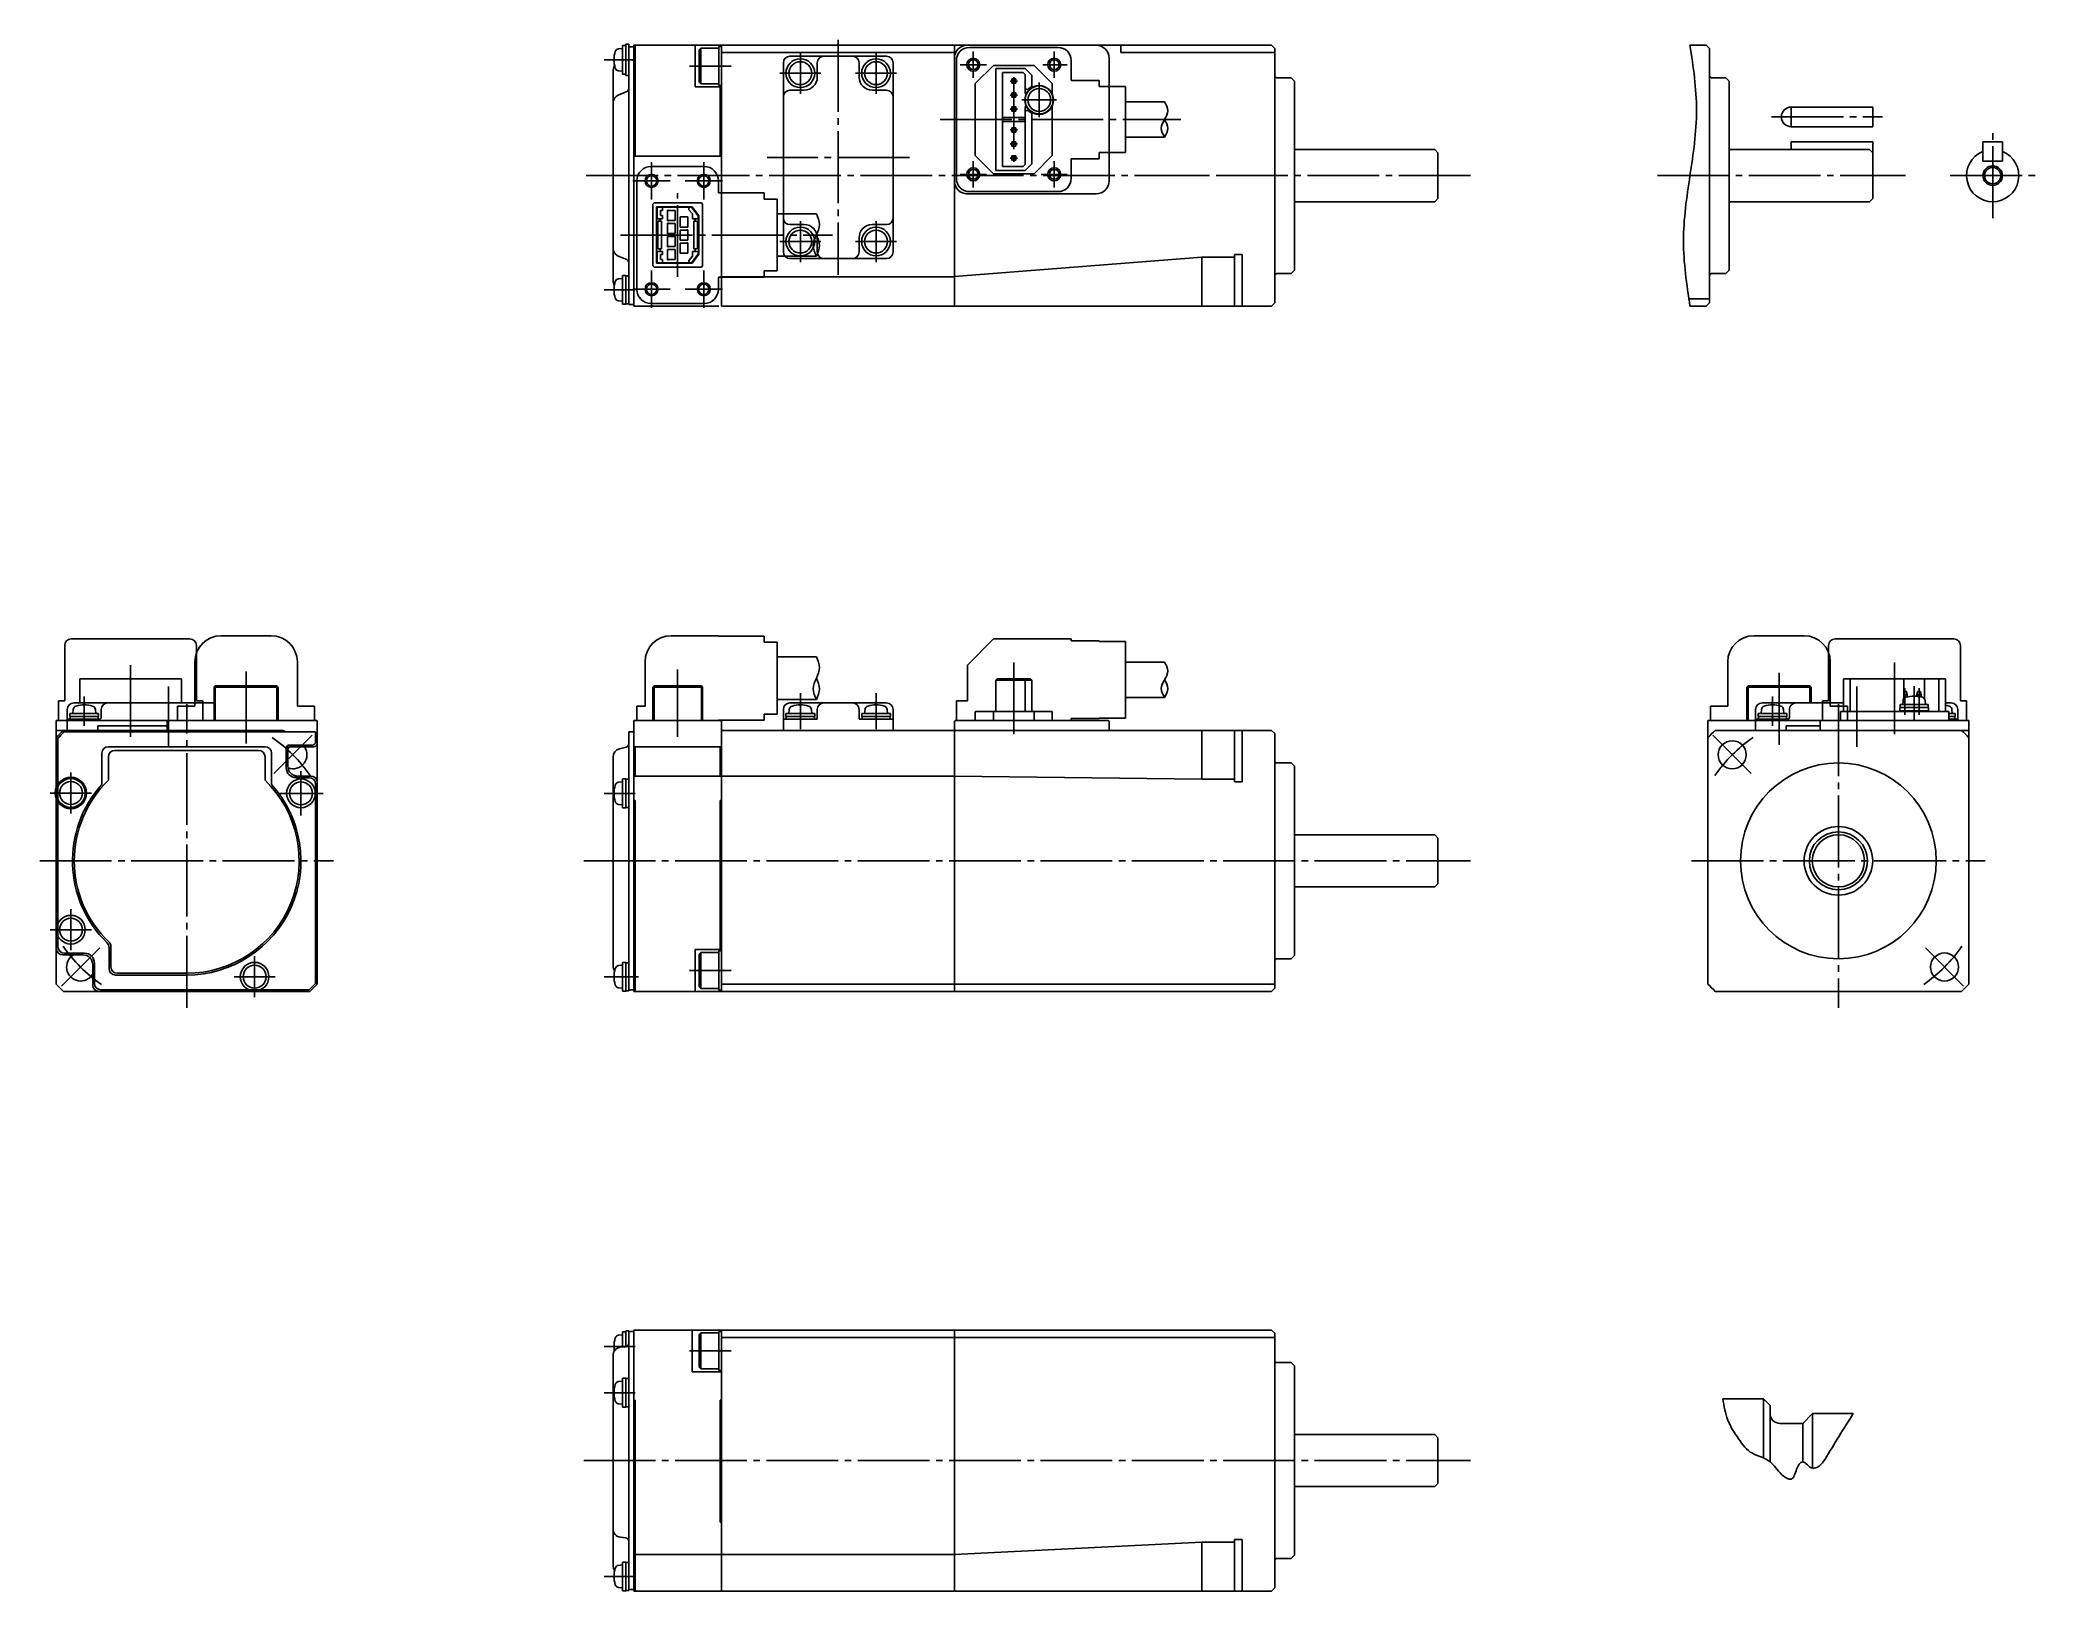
# Model space of a CAD drawing. Header units: millimetres. Extents: x -167 to 139, y -110 to 128.
import ezdxf

# ---------------------------------------------------------------- set-up
doc = ezdxf.new("R2010")
doc.units = ezdxf.units.MM
doc.linetypes.add('DASH_CENTER', pattern=[14, 11, -1, 1, -1])

msp = doc.modelspace()

# ---------------------------------------------------------------- linework, layer by layer
at = {"color": 7, "linetype": 'Continuous'}
for p, q in [((-77.85, 126.43), (-78.44, 126.38)), ((-77.35, 126.88), (-77.85, 126.88)), ((-77.85, 122.48), (-77.85, 126.88)), ((-76.9, 127.08), (-77.35, 127.08)), ((-77.35, 122.28), (-77.35, 127.08)), ((-76.9, 124.88), (-76.9, 127.08)), ((-76.9, 126.68), (-76.1, 126.68)), ((-76.1, 126.93), (-62.7, 126.93)), ((-76.1, 86.93), (-76.1, 126.93)), ((-75.9, 126.93), (-75.9, 109.93)), ((-66.7, 120.53), (-66.7, 126.93)), ((-65.83, 126.48), (-66.08, 126.23)), ((-66.08, 121.23), (-66.08, 126.23)), ((-65.83, 126.48), (-63.08, 126.48)), ((-65.83, 126.48), (-65.83, 120.98)), ((-62.7, 126.73), (-63.08, 126.73)), ((-63.08, 120.73), (-63.08, 126.73)), ((-62.7, 126.93), (-62.7, 86.93)), ((-27, 126.93), (-62.7, 126.93)), ((-27, 125.81), (-62.7, 125.81)), ((-26.9, 126.93), (-27, 126.83)), ((-27, 126.93), (-27, 124.93)), ((21.6, 126.93), (-26.9, 126.93)), ((-1.5, 125.81), (-1.5, 126.93)), ((22.1, 125.81), (-1.5, 125.81)), ((21.6, 126.93), (22.1, 126.43)), ((22.1, 87.43), (22.1, 126.43)), ((88.21, 126.93), (85.71, 126.93)), ((88.71, 126.43), (88.21, 126.93)), ((88.71, 87.43), (88.71, 126.43)), ((-79.3, 118.06), (-79.3, 123)), ((-78.44, 122.98), (-77.85, 122.93)), ((-77.35, 122.48), (-77.85, 122.48)), ((-76.9, 120.26), (-76.9, 124.88)), ((-53.2, 124.23), (-53.2, 95.23)), ((-37.4, 125.23), (-52.2, 125.23)), ((-49.6, 122.63), (-51.6, 122.63)), ((-50.6, 121.63), (-50.6, 123.63)), ((-48, 122.03), (-48, 124.23)), ((-41.6, 124.23), (-41.6, 122.03)), ((-36.4, 95.23), (-36.4, 124.23)), ((-27, 124.93), (-27, 106.13)), ((-23.8, 121.03), (-21, 123.83)), ((-21, 123.83), (-14.8, 123.83)), ((-20.65, 107.73), (-20.65, 123.33)), ((-20.65, 123.33), (-16.15, 123.33)), ((-19.65, 122.73), (-16.45, 122.73)), ((-19.65, 108.33), (-19.65, 122.73)), ((-16.45, 122.73), (-16.15, 122.43)), ((-16.15, 123.33), (-15.15, 122.33)), ((-16.15, 120.43), (-16.15, 122.43)), ((-15.15, 122.33), (-15.15, 120.58)), ((-14.8, 123.83), (-12, 121.03)), ((-3.3, 124.93), (-3.3, 106.13)), ((-77.2, 119.8), (-78.5, 119.26)), ((-76.9, 122.28), (-77.35, 122.28)), ((-76.9, 93.6), (-76.9, 120.26)), ((-62.9, 120.53), (-66.7, 120.53)), ((-66.08, 121.23), (-65.83, 120.98)), ((-63.08, 120.98), (-65.83, 120.98)), ((-62.7, 120.73), (-63.08, 120.73)), ((-62.9, 109.93), (-62.9, 120.73)), ((-50, 120.03), (-52.2, 120.03)), ((-37.4, 120.03), (-39.6, 120.03)), ((-23.8, 110.03), (-23.8, 121.03)), ((-18.22, 121.75), (-18.12, 121.65)), ((-17.58, 121.75), (-18.22, 121.75)), ((-18.22, 121.75), (-18.22, 121.11)), ((-18.22, 121.11), (-18.12, 121.21)), ((-18.22, 121.11), (-17.58, 121.11)), ((-18.22, 119.6), (-18.22, 118.96)), ((-17.58, 119.6), (-18.22, 119.6)), ((-18.22, 119.6), (-18.12, 119.5)), ((-17.68, 121.65), (-18.12, 121.65)), ((-18.12, 121.65), (-18.12, 121.21)), ((-18.12, 121.21), (-17.68, 121.21)), ((-18.12, 119.5), (-18.12, 119.06)), ((-17.68, 119.5), (-18.12, 119.5)), ((-17.68, 121.65), (-17.58, 121.75)), ((-17.68, 121.21), (-17.68, 121.65)), ((-17.68, 121.21), (-17.58, 121.11)), ((-17.68, 119.5), (-17.58, 119.6)), ((-17.68, 119.06), (-17.68, 119.5)), ((-17.58, 121.11), (-17.58, 121.75)), ((-17.58, 118.96), (-17.58, 119.6)), ((-16.15, 120.43), (-16.15, 119.53)), ((-16.15, 119.53), (-15.96, 119.53)), ((-12, 121.03), (-12, 119.45)), ((24.6, 121.93), (22.4, 121.93)), ((24.6, 121.93), (25.1, 121.43)), ((25.1, 121.43), (25.1, 92.43)), ((91.21, 121.93), (89.01, 121.93)), ((91.21, 121.93), (91.71, 121.43)), ((91.71, 121.43), (91.71, 92.43)), ((-79.3, 106.93), (-79.3, 118.06)), ((-18.22, 118.96), (-18.12, 119.06)), ((-18.22, 118.96), (-17.58, 118.96)), ((-18.22, 117.45), (-18.12, 117.35)), ((-17.58, 117.45), (-18.22, 117.45)), ((-18.22, 117.45), (-18.22, 116.81)), ((-18.22, 116.81), (-18.12, 116.91)), ((-18.22, 116.81), (-17.58, 116.81)), ((-18.12, 119.06), (-17.68, 119.06)), ((-17.68, 117.35), (-18.12, 117.35)), ((-18.12, 117.35), (-18.12, 116.91)), ((-18.12, 116.91), (-17.68, 116.91)), ((-17.68, 119.06), (-17.58, 118.96)), ((-17.68, 117.35), (-17.58, 117.45)), ((-17.68, 116.91), (-17.68, 117.35)), ((-17.68, 116.91), (-17.58, 116.81)), ((-17.58, 116.81), (-17.58, 117.45)), ((-16.15, 117.53), (-15.96, 117.53)), ((-16.15, 116.63), (-16.15, 117.53)), ((-16.15, 116.63), (-16.15, 108.63)), ((-15.15, 116.48), (-15.15, 108.73)), ((-12, 117.61), (-12, 110.03)), ((101.21, 117.43), (101.21, 114.43)), ((113.71, 117.43), (101.21, 117.43)), ((113.71, 114.43), (113.71, 117.43)), ((-19.65, 115.83), (-16.15, 115.83)), ((-16.15, 115.23), (-19.65, 115.23)), ((-18.22, 114.25), (-18.22, 113.61)), ((-17.58, 114.25), (-18.22, 114.25)), ((-18.12, 114.15), (-18.22, 114.25)), ((-18.12, 113.71), (-18.22, 113.61)), ((-18.22, 113.61), (-17.58, 113.61)), ((-18.12, 114.15), (-18.12, 113.71)), ((-17.68, 114.15), (-18.12, 114.15)), ((-18.12, 113.71), (-17.68, 113.71)), ((-17.58, 114.25), (-17.68, 114.15)), ((-17.68, 113.71), (-17.68, 114.15)), ((-17.58, 113.61), (-17.68, 113.71)), ((-17.58, 113.61), (-17.58, 114.25)), ((101.21, 114.43), (113.71, 114.43)), ((-18.12, 112), (-18.22, 112.1)), ((-17.58, 112.1), (-18.22, 112.1)), ((-18.22, 112.1), (-18.22, 111.46)), ((-18.12, 111.56), (-18.22, 111.46)), ((-18.22, 111.46), (-17.58, 111.46)), ((-17.68, 112), (-18.12, 112)), ((-18.12, 112), (-18.12, 111.56)), ((-18.12, 111.56), (-17.68, 111.56)), ((-17.58, 112.1), (-17.68, 112)), ((-17.68, 111.56), (-17.68, 112)), ((-17.58, 111.46), (-17.68, 111.56)), ((-17.58, 111.46), (-17.58, 112.1)), ((46.6, 110.93), (25.1, 110.93)), ((46.6, 110.93), (47.1, 110.43)), ((47.1, 103.43), (47.1, 110.43)), ((113.21, 110.93), (91.71, 110.93)), ((101.21, 110.93), (101.21, 112.13)), ((101.21, 112.13), (113.71, 112.13)), ((113.21, 110.93), (113.71, 110.43)), ((113.71, 112.13), (113.71, 110.43)), ((113.71, 103.43), (113.71, 110.43)), ((130.59, 112.13), (133.59, 112.13)), ((130.59, 112.13), (130.59, 109.13)), ((133.59, 109.13), (133.59, 112.13)), ((-76.1, 109.93), (-62.7, 109.93)), ((-21, 107.23), (-23.8, 110.03)), ((-14.8, 107.23), (-21, 107.23)), ((-16.15, 107.73), (-20.65, 107.73)), ((-16.45, 108.33), (-19.65, 108.33)), ((-18.22, 109.95), (-18.22, 109.31)), ((-17.58, 109.95), (-18.22, 109.95)), ((-18.12, 109.85), (-18.22, 109.95)), ((-18.12, 109.41), (-18.22, 109.31)), ((-18.22, 109.31), (-17.58, 109.31)), ((-18.12, 109.85), (-18.12, 109.41)), ((-17.68, 109.85), (-18.12, 109.85)), ((-18.12, 109.41), (-17.68, 109.41)), ((-17.58, 109.95), (-17.68, 109.85)), ((-17.68, 109.41), (-17.68, 109.85)), ((-17.58, 109.31), (-17.68, 109.41)), ((-17.58, 109.31), (-17.58, 109.95)), ((-16.15, 108.63), (-16.45, 108.33)), ((-15.15, 108.73), (-16.15, 107.73)), ((-12, 110.03), (-14.8, 107.23)), ((130.59, 109.13), (133.59, 109.13)), ((-79.3, 95.8), (-79.3, 106.93)), ((-27, 106.13), (-27, 86.93)), ((-5.3, 104.13), (-25.2, 104.13)), ((-73.22, 102.56), (-73.02, 102.76)), ((-73.22, 102.56), (-73.22, 93.11)), ((-65.77, 102.76), (-73.02, 102.76)), ((-72.65, 93.51), (-72.65, 102.16)), ((-72.65, 102.16), (-67.2, 102.16)), ((-72.55, 100.33), (-72.55, 102.08)), ((-72.55, 102.08), (-71.7, 102.08)), ((-71.7, 101.58), (-72.05, 101.58)), ((-72.05, 101.58), (-72.05, 100.83)), ((-71.7, 102.08), (-71.7, 101.58)), ((-71.7, 102.08), (-67.7, 102.08)), ((-70.98, 101.63), (-70.98, 100.03)), ((-70.8, 101.63), (-70.98, 101.63)), ((-70.8, 101.6), (-70.8, 101.63)), ((-69.8, 101.6), (-70.8, 101.6)), ((-69.8, 100.06), (-69.8, 101.6)), ((-67.7, 101.71), (-67.7, 102.08)), ((-67.27, 102.08), (-67.7, 102.08)), ((-67.1, 101.08), (-67.7, 101.71)), ((-66.25, 100.75), (-67.27, 102.08)), ((-66.15, 100.78), (-67.2, 102.16)), ((-67.1, 100.33), (-67.1, 101.08)), ((-65.77, 102.76), (-65.57, 102.56)), ((-65.57, 93.11), (-65.57, 102.56)), ((25.1, 102.93), (46.6, 102.93)), ((47.1, 103.43), (46.6, 102.93)), ((91.71, 102.93), (113.21, 102.93)), ((113.71, 103.43), (113.21, 102.93)), ((-72.45, 98.68), (-72.65, 98.68)), ((-71.7, 100.33), (-72.55, 100.33)), ((-72.45, 99.93), (-72.45, 95.73)), ((-72.45, 99.93), (-71.87, 99.93)), ((-72.1, 100.33), (-72.1, 99.93)), ((-72.05, 100.83), (-71.7, 100.83)), ((-71.87, 99.93), (-71.87, 95.73)), ((-71.7, 100.83), (-71.7, 100.33)), ((-70.98, 100.03), (-70.8, 100.03)), ((-70.8, 99.63), (-70.98, 99.63)), ((-70.98, 99.63), (-70.98, 98.03)), ((-70.98, 98.03), (-70.8, 98.03)), ((-70.8, 100.06), (-69.8, 100.06)), ((-70.8, 100.03), (-70.8, 100.06)), ((-70.8, 99.6), (-70.8, 99.63)), ((-69.8, 99.6), (-70.8, 99.6)), ((-70.8, 98.03), (-70.8, 98.06)), ((-70.8, 98.06), (-69.8, 98.06)), ((-69.8, 98.06), (-69.8, 99.6)), ((-68, 100.6), (-69, 100.6)), ((-69, 100.6), (-69, 99.06)), ((-69, 99.06), (-68, 99.06)), ((-69, 98.6), (-69, 97.06)), ((-68, 98.6), (-69, 98.6)), ((-68, 100.63), (-68, 100.6)), ((-67.82, 100.63), (-68, 100.63)), ((-68, 99.06), (-68, 99.03)), ((-68, 99.03), (-67.82, 99.03)), ((-67.82, 98.63), (-68, 98.63)), ((-68, 98.63), (-68, 98.6)), ((-67.82, 99.03), (-67.82, 100.63)), ((-67.82, 97.03), (-67.82, 98.63)), ((-66.25, 100.33), (-67.1, 100.33)), ((-66.92, 95.73), (-66.92, 99.93)), ((-66.92, 99.93), (-66.35, 99.93)), ((-66.7, 99.93), (-66.7, 100.33)), ((-66.35, 95.73), (-66.35, 99.93)), ((-66.35, 98.68), (-66.15, 98.68)), ((-66.25, 100.33), (-66.25, 100.75)), ((-66.15, 94.88), (-66.15, 100.78)), ((-52.2, 99.43), (-50, 99.43)), ((-39.6, 99.43), (-37.4, 99.43)), ((-79.3, 90.86), (-79.3, 95.8)), ((-72.65, 96.98), (-72.45, 96.98)), ((-72.55, 93.58), (-72.55, 95.33)), ((-72.55, 95.33), (-71.7, 95.33)), ((-71.87, 95.73), (-72.45, 95.73)), ((-72.1, 95.73), (-72.1, 95.33)), ((-71.7, 94.83), (-72.05, 94.83)), ((-72.05, 94.83), (-72.05, 94.08)), ((-71.7, 95.33), (-71.7, 94.83)), ((-70.8, 97.63), (-70.98, 97.63)), ((-70.98, 97.63), (-70.98, 96.03)), ((-70.98, 96.03), (-70.8, 96.03)), ((-70.98, 95.63), (-70.98, 94.03)), ((-70.8, 95.63), (-70.98, 95.63)), ((-70.8, 97.6), (-70.8, 97.63)), ((-69.8, 97.6), (-70.8, 97.6)), ((-70.8, 96.03), (-70.8, 96.06)), ((-70.8, 96.06), (-69.8, 96.06)), ((-70.8, 95.6), (-70.8, 95.63)), ((-69.8, 95.6), (-70.8, 95.6)), ((-69.8, 96.06), (-69.8, 97.6)), ((-69.8, 94.06), (-69.8, 95.6)), ((-69, 97.06), (-68, 97.06)), ((-69, 96.6), (-69, 95.06)), ((-68, 96.6), (-69, 96.6)), ((-69, 95.06), (-68, 95.06)), ((-68, 97.06), (-68, 97.03)), ((-68, 97.03), (-67.82, 97.03)), ((-67.82, 96.63), (-68, 96.63)), ((-68, 96.63), (-68, 96.6)), ((-68, 95.06), (-68, 95.03)), ((-68, 95.03), (-67.82, 95.03)), ((-67.82, 95.03), (-67.82, 96.63)), ((-67.27, 93.58), (-66.25, 94.91)), ((-67.2, 93.51), (-66.15, 94.88)), ((-67.1, 94.58), (-67.1, 95.33)), ((-67.1, 95.33), (-66.25, 95.33)), ((-66.35, 95.73), (-66.92, 95.73)), ((-66.7, 95.33), (-66.7, 95.73)), ((-66.15, 96.98), (-66.35, 96.98)), ((-66.25, 94.91), (-66.25, 95.33)), ((-48, 95.23), (-48, 97.43)), ((-41.6, 97.43), (-41.6, 95.23)), ((17.1, 94.83), (15.9, 94.83)), ((15.9, 94.83), (15.9, 86.93)), ((17.1, 86.93), (17.1, 94.83)), ((-78.5, 94.6), (-77.2, 94.06)), ((-76.9, 88.98), (-76.9, 93.6)), ((-73.22, 93.11), (-73.02, 92.91)), ((-73.02, 92.91), (-65.77, 92.91)), ((-67.2, 93.51), (-72.65, 93.51)), ((-71.7, 93.58), (-72.55, 93.58)), ((-72.05, 94.08), (-71.7, 94.08)), ((-71.7, 94.08), (-71.7, 93.58)), ((-71.7, 93.58), (-67.7, 93.58)), ((-70.98, 94.03), (-70.8, 94.03)), ((-70.8, 94.06), (-69.8, 94.06)), ((-70.8, 94.03), (-70.8, 94.06)), ((-67.7, 93.95), (-67.1, 94.58)), ((-67.7, 93.58), (-67.7, 93.95)), ((-67.7, 93.58), (-67.27, 93.58)), ((-65.57, 93.11), (-65.77, 92.91)), ((-52.2, 94.23), (-37.4, 94.23)), ((-27, 91.47), (10.9, 94.43)), ((15.9, 94.43), (10.9, 94.43)), ((10.9, 94.43), (10.9, 86.93)), ((22.4, 91.93), (24.6, 91.93)), ((25.1, 92.43), (24.6, 91.93)), ((89.01, 91.93), (91.21, 91.93)), ((91.71, 92.43), (91.21, 91.93)), ((-77.85, 91.18), (-78.44, 91.13)), ((-77.35, 91.63), (-77.85, 91.63)), ((-77.85, 87.23), (-77.85, 91.63)), ((-77.35, 87.23), (-77.35, 91.63)), ((-76.9, 91.58), (-77.35, 91.58)), ((-76.9, 87.18), (-76.9, 88.98)), ((-27, 91.43), (-62.7, 91.43)), ((-78.44, 87.73), (-77.85, 87.68)), ((-77.35, 87.23), (-77.85, 87.23)), ((-76.9, 87.28), (-77.35, 87.28)), ((-76.1, 87.18), (-76.9, 87.18)), ((-63.1, 86.93), (-76.1, 86.93)), ((-27, 86.93), (-62.7, 86.93)), ((-27, 86.93), (21.6, 86.93)), ((21.6, 86.93), (22.1, 87.43)), ((85.44, 88.06), (88.71, 88.06)), ((85.71, 86.93), (88.21, 86.93)), ((88.71, 87.43), (88.21, 86.93)), ((-161.02, 29.83), (-161.02, 26.13)), ((-145.42, 29.83), (-161.02, 29.83)), ((-145.42, 26.13), (-145.42, 29.83)), ((-140.44, 28.53), (-140.24, 28.73)), ((-140.44, 23.43), (-140.44, 28.53)), ((-130.59, 28.53), (-140.44, 28.53)), ((-140.24, 28.73), (-130.79, 28.73)), ((-140.24, 28.73), (-140.24, 23.43)), ((-130.79, 28.73), (-130.59, 28.53)), ((-130.79, 28.73), (-130.79, 23.43)), ((-130.59, 28.53), (-130.59, 23.43)), ((-73.22, 28.53), (-73.02, 28.73)), ((-73.22, 28.53), (-65.57, 28.53)), ((-73.22, 23.43), (-73.22, 28.53)), ((-73.02, 28.73), (-65.77, 28.73)), ((-73.02, 28.73), (-73.02, 23.43)), ((-65.77, 28.73), (-65.57, 28.53)), ((-65.77, 28.73), (-65.77, 23.43)), ((-65.57, 28.53), (-65.57, 23.43)), ((-20.65, 29.63), (-20.45, 29.83)), ((-20.65, 29.63), (-15.15, 29.63)), ((-20.65, 25.03), (-20.65, 29.63)), ((-20.45, 29.83), (-15.35, 29.83)), ((-16.15, 29.63), (-16.35, 29.83)), ((-16.15, 29.63), (-16.15, 24.83)), ((-15.35, 29.83), (-15.15, 29.63)), ((-15.15, 29.63), (-15.15, 25.03)), ((94.62, 28.73), (94.42, 28.53)), ((94.42, 23.43), (94.42, 28.53)), ((94.42, 28.53), (104.27, 28.53)), ((94.62, 28.73), (104.07, 28.73)), ((94.62, 28.73), (94.62, 23.43)), ((104.27, 28.53), (104.07, 28.73)), ((104.07, 28.73), (104.07, 26.13)), ((104.27, 28.53), (104.27, 26.13)), ((109.25, 29.83), (109.25, 24.83)), ((124.85, 29.83), (109.25, 29.83)), ((110.25, 29.83), (110.25, 24.83)), ((118.45, 29.83), (118.45, 26.76)), ((118.45, 27.88), (118.87, 27.88)), ((118.87, 27.88), (118.97, 27.38)), ((120.48, 27.38), (120.58, 27.88)), ((120.58, 27.88), (121.02, 27.88)), ((121.02, 27.88), (121.12, 27.38)), ((121.65, 29.83), (121.65, 26.76)), ((123.85, 29.83), (123.85, 24.83)), ((124.85, 24.83), (124.85, 29.83)), ((-162.92, 21.93), (-162.92, 25.13)), ((-162.52, 24.53), (-162.07, 24.53)), ((-162.52, 24.03), (-162.52, 24.53)), ((-162.01, 25.12), (-162.07, 24.53)), ((-158.57, 24.53), (-162.07, 24.53)), ((-161.92, 26.13), (-140.44, 26.13)), ((-158.57, 24.53), (-158.62, 25.12)), ((-158.57, 24.53), (-158.12, 24.53)), ((-158.12, 24.53), (-158.12, 24.03)), ((-157.72, 23.93), (-157.72, 25.13)), ((-53.2, 25.13), (-53.2, 23.53)), ((-52.8, 24.03), (-52.8, 24.53)), ((-52.8, 24.53), (-48.4, 24.53)), ((-52.29, 25.12), (-52.35, 24.53)), ((-47, 26.13), (-52.2, 26.13)), ((-48.85, 24.53), (-48.9, 25.12)), ((-48.4, 24.53), (-48.4, 24.03)), ((-48, 23.73), (-48, 25.13)), ((-47, 26.13), (-42.6, 26.13)), ((-42.6, 26.13), (-37.4, 26.13)), ((-41.6, 25.13), (-41.6, 23.73)), ((-41.2, 24.53), (-36.8, 24.53)), ((-41.2, 24.03), (-41.2, 24.53)), ((-40.69, 25.12), (-40.75, 24.53)), ((-37.25, 24.53), (-37.3, 25.12)), ((-36.8, 24.53), (-36.8, 24.03)), ((-36.4, 25.13), (-36.4, 23.53)), ((-23.8, 24.83), (-12, 24.83)), ((-23.8, 23.43), (-23.8, 24.83)), ((-21, 24.83), (-21, 23.43)), ((-20.85, 24.83), (-20.65, 25.03)), ((-15.15, 25.03), (-14.95, 24.83)), ((-14.8, 24.83), (-14.8, 23.43)), ((-12, 24.83), (-12, 23.43)), ((95.75, 21.93), (95.75, 25.13)), ((96.15, 24.03), (96.15, 24.53)), ((96.15, 24.53), (96.6, 24.53)), ((96.65, 25.12), (96.6, 24.53)), ((100.1, 24.53), (96.6, 24.53)), ((96.75, 26.13), (109.25, 26.13)), ((100.1, 24.53), (100.05, 25.12)), ((100.1, 24.53), (100.55, 24.53)), ((100.55, 24.53), (100.55, 24.03)), ((100.95, 23.93), (100.95, 25.13)), ((108.75, 24.83), (108.75, 23.43)), ((125.35, 24.83), (108.75, 24.83)), ((117.85, 24.93), (117.85, 25.43)), ((117.85, 25.43), (120.05, 25.43)), ((117.85, 24.93), (120.05, 24.93)), ((117.9, 25.88), (117.9, 25.43)), ((117.9, 25.88), (120.05, 25.88)), ((118.35, 26.47), (118.3, 25.88)), ((118.97, 27.38), (118.45, 27.38)), ((118.5, 24.83), (118.5, 24.93)), ((118.97, 27.38), (118.97, 27.05)), ((120.05, 25.88), (122.2, 25.88)), ((120.05, 25.43), (122.25, 25.43)), ((120.05, 24.93), (122.25, 24.93)), ((120.48, 27.38), (120.48, 27.16)), ((121.12, 27.38), (120.48, 27.38)), ((121.12, 27.38), (121.12, 27.05)), ((121.6, 24.93), (121.6, 24.83)), ((121.8, 25.88), (121.75, 26.47)), ((122.2, 25.43), (122.2, 25.88)), ((122.25, 25.43), (122.25, 24.93)), ((124.85, 26.13), (125.75, 26.13)), ((125.35, 24.83), (125.35, 23.43)), ((125.35, 24.53), (126.35, 24.53)), ((125.9, 24.53), (125.85, 25.12)), ((126.35, 24.53), (126.35, 24.03)), ((126.75, 25.13), (126.75, 23.43)), ((-164.62, 23.43), (-162.92, 23.43)), ((-164.62, 21.93), (-164.62, 23.43)), ((-164.62, -16.94), (-164.62, 21.93)), ((-164.62, 21.93), (-147.62, 21.93)), ((-124.97, 21.68), (-163.39, 21.68)), ((-162.82, 23.63), (-158.02, 23.63)), ((-162.47, 24.03), (-162.52, 24.03)), ((-158.12, 24.03), (-162.52, 24.03)), ((-162.47, 23.63), (-162.47, 24.03)), ((-158.22, 22.63), (-147.62, 22.63)), ((-158.22, 21.93), (-158.22, 22.63)), ((-158.17, 24.03), (-158.17, 23.63)), ((-158.12, 24.03), (-158.17, 24.03)), ((-147.62, 21.93), (-147.62, 23.33)), ((-147.62, 21.93), (-130.12, 21.93)), ((-147.52, 23.43), (-124.72, 23.43)), ((-124.87, 20.18), (-124.87, 21.58)), ((-124.62, 20.81), (-124.62, 23.33)), ((-76.9, 21.69), (-76.1, 21.69)), ((-76.9, 19.83), (-76.9, 21.69)), ((-76.1, 23.43), (-62.7, 23.43)), ((-76.1, -18.07), (-76.1, 23.43)), ((-62.7, 23.43), (-62.7, -18.07)), ((-62.7, 21.93), (-27, 21.93)), ((-62.7, 21.93), (-62.7, -18.07)), ((-62.7, 21.93), (-62.7, -18.07)), ((-53.2, 21.93), (-53.2, 23.53)), ((-53.1, 23.63), (-48.1, 23.63)), ((-48.4, 24.03), (-52.8, 24.03)), ((-52.75, 23.63), (-52.75, 24.03)), ((-48.45, 24.03), (-48.45, 23.63)), ((-36.5, 23.63), (-41.5, 23.63)), ((-36.8, 24.03), (-41.2, 24.03)), ((-41.15, 23.63), (-41.15, 24.03)), ((-36.85, 24.03), (-36.85, 23.63)), ((-36.4, 23.53), (-36.4, 21.93)), ((-27, 23.33), (-26.9, 23.43)), ((-27, 23.33), (-27, 21.93)), ((21.6, 21.93), (-27, 21.93)), ((-27, 21.93), (-27, -18.07)), ((-3.4, 23.43), (-26.9, 23.43)), ((-3.4, 23.43), (-3.3, 23.33)), ((-3.3, 23.33), (-3.3, 21.93)), ((10.9, 21.93), (10.9, 14.43)), ((15.9, 21.93), (15.9, 14.03)), ((17.1, 14.03), (17.1, 21.93)), ((22.1, 21.43), (21.6, 21.93)), ((22.1, -17.57), (22.1, 21.43)), ((88.45, 23.43), (88.45, -16.94)), ((88.45, 23.43), (95.75, 23.43)), ((89.57, 21.93), (128.45, 21.93)), ((95.85, 23.63), (100.65, 23.63)), ((100.55, 24.03), (96.15, 24.03)), ((96.2, 24.03), (96.15, 24.03)), ((96.2, 23.63), (96.2, 24.03)), ((100.45, 21.93), (100.45, 22.63)), ((100.45, 22.63), (105.65, 22.63)), ((100.55, 24.03), (100.5, 24.03)), ((100.5, 24.03), (100.5, 23.63)), ((105.65, 23.43), (128.45, 23.43)), ((105.65, 21.93), (105.65, 23.43)), ((126.35, 24.03), (125.35, 24.03)), ((125.35, 23.63), (126.65, 23.63)), ((126.35, 24.03), (126.3, 24.03)), ((126.3, 24.03), (126.3, 23.63)), ((128.45, 23.43), (128.45, -16.94)), ((-164.37, 20.71), (-164.37, -11.22)), ((-157.62, 13.65), (-157.62, 18.43)), ((-156.62, 19.43), (-132.62, 19.43)), ((-155.62, 18.86), (-133.62, 18.86)), ((-131.62, 18.43), (-131.62, 13.65)), ((-129.37, 19.18), (-129.37, 16.18)), ((-129.12, 18.93), (-129.12, 19.61)), ((-129.12, 16.43), (-129.12, 18.93)), ((-125.37, 19.68), (-128.87, 19.68)), ((-128.62, 19.43), (-125.12, 19.43)), ((-124.62, -16.94), (-124.62, 20.81)), ((-78.3, 19.1), (-77.28, 19.34)), ((-76.9, -17.97), (-76.9, 19.83)), ((-76.1, 19.43), (-62.7, 19.43)), ((-75.9, 14.93), (-75.9, 19.43)), ((-62.9, 19.43), (-62.9, 14.93)), ((-156.62, 14.29), (-156.62, 17.86)), ((-132.62, 17.86), (-132.62, 14.29)), ((-79.3, 1.93), (-79.3, 17.84)), ((24.6, 16.93), (22.4, 16.93)), ((24.6, 16.93), (25.1, 16.43)), ((25.1, 16.43), (25.1, -12.57)), ((-126.12, 12.28), (-128.12, 12.28)), ((-127.87, 14.68), (-125.87, 14.68)), ((-125.62, 14.93), (-127.62, 14.93)), ((-127.12, 13.28), (-127.12, 11.28)), ((-124.87, -16.9), (-124.87, 13.68)), ((-77.85, 14.03), (-78.44, 13.98)), ((-77.85, 10.08), (-77.85, 14.48)), ((-77.35, 14.48), (-77.85, 14.48)), ((-77.35, 10.08), (-77.35, 14.48)), ((-76.9, 14.43), (-77.35, 14.43)), ((-62.7, 14.93), (-76.1, 14.93)), ((-62.7, 14.93), (-27, 14.93)), ((-27, 14.92), (10.9, 14.43)), ((10.9, 14.43), (15.9, 14.43)), ((15.9, 14.03), (17.1, 14.03)), ((-78.44, 10.58), (-77.85, 10.53)), ((-77.35, 10.08), (-77.85, 10.08)), ((-76.9, 10.13), (-77.35, 10.13)), ((-76.1, 11.18), (-75.9, 11.18)), ((-75.9, 11.18), (-75.9, -18.07)), ((-62.9, 11.18), (-62.7, 11.18)), ((-62.9, -11.87), (-62.9, 11.18)), ((46.6, 5.93), (25.1, 5.93)), ((46.6, 5.93), (47.1, 5.43)), ((47.1, -1.57), (47.1, 5.43)), ((-79.3, -14.14), (-79.3, 1.93)), ((25.1, -2.07), (46.6, -2.07)), ((47.1, -1.57), (46.6, -2.07)), ((-160.27, -12.22), (-163.37, -12.22)), ((-156.52, -14.57), (-156.52, -11.33)), ((-156.24, -11.21), (-156.24, -14.3)), ((-66.7, -11.67), (-62.9, -11.67)), ((-66.7, -18.07), (-66.7, -11.67)), ((-65.83, -12.12), (-66.08, -12.37)), ((-65.83, -12.12), (-63.08, -12.12)), ((-65.83, -12.12), (-65.83, -17.62)), ((-63.08, -11.87), (-62.7, -11.87)), ((-63.08, -17.87), (-63.08, -11.87)), ((-163.62, -12.47), (-160.52, -12.47)), ((-159.02, -13.97), (-159.02, -17.07)), ((-158.77, -16.82), (-158.77, -13.72)), ((-77.85, -14.07), (-78.44, -14.12)), ((-77.85, -18.02), (-77.85, -13.62)), ((-77.35, -13.62), (-77.85, -13.62)), ((-77.35, -18.02), (-77.35, -13.62)), ((-76.9, -13.67), (-77.35, -13.67)), ((-66.08, -17.37), (-66.08, -12.37)), ((22.4, -13.07), (24.6, -13.07)), ((25.1, -12.57), (24.6, -13.07)), ((-125.74, -18.07), (-163.49, -18.07)), ((-157.77, -17.82), (-125.84, -17.82)), ((-144.62, -15.57), (-155.52, -15.57)), ((-155.24, -15.3), (-144.62, -15.3)), ((-78.44, -17.52), (-77.85, -17.57)), ((-77.35, -18.02), (-77.85, -18.02)), ((-76.9, -17.97), (-77.35, -17.97)), ((-76.1, -17.82), (-76.9, -17.82)), ((-62.7, -18.07), (-76.1, -18.07)), ((-66.08, -17.37), (-65.83, -17.62)), ((-63.08, -17.62), (-65.83, -17.62)), ((-63.08, -17.87), (-62.7, -17.87)), ((-62.7, -16.94), (-27, -16.94)), ((-62.7, -18.07), (-27, -18.07)), ((-27, -16.94), (22.1, -16.94)), ((-27, -17.97), (-26.9, -18.07)), ((-26.9, -18.07), (21.6, -18.07)), ((22.1, -17.57), (21.6, -18.07)), ((127.32, -18.07), (89.57, -18.07)), ((-77.85, -72.57), (-77.85, -70.26)), ((-77.35, -70.26), (-77.85, -70.26)), ((-77.35, -72.51), (-77.35, -70.06)), ((-76.9, -70.06), (-77.35, -70.06)), ((-76.9, -109.86), (-76.9, -70.06)), ((-76.9, -70.21), (-76.1, -70.21)), ((-76.1, -109.96), (-76.1, -69.96)), ((-62.7, -69.96), (-76.1, -69.96)), ((-67.2, -69.96), (-67.2, -76.36)), ((-62.7, -70.16), (-63.08, -70.16)), ((-63.08, -76.16), (-63.08, -70.16)), ((-62.7, -69.96), (-27, -69.96)), ((-62.7, -69.96), (-62.7, -109.96)), ((-27, -69.96), (-27, -109.96)), ((21.6, -69.96), (-27, -69.96)), ((22.1, -70.46), (21.6, -69.96)), ((-77.85, -70.71), (-78.44, -70.77)), ((-77.34, -72.51), (-78.14, -72.6)), ((-65.83, -70.41), (-66.08, -70.66)), ((-66.08, -75.66), (-66.08, -70.66)), ((-65.83, -70.41), (-63.08, -70.41)), ((-65.83, -70.41), (-65.83, -75.91)), ((-27, -71.09), (-62.7, -71.09)), ((22.1, -71.09), (-27, -71.09)), ((22.1, -109.46), (22.1, -70.46)), ((-79.3, -89.96), (-79.3, -73.89)), ((-67.2, -76.36), (-62.7, -76.36)), ((-66.08, -75.66), (-65.83, -75.91)), ((-63.08, -75.91), (-65.83, -75.91)), ((-62.7, -76.16), (-63.08, -76.16)), ((24.6, -74.96), (22.4, -74.96)), ((25.1, -75.46), (24.6, -74.96)), ((25.1, -104.46), (25.1, -75.46)), ((-77.85, -77.81), (-78.44, -77.87)), ((-77.35, -77.36), (-77.85, -77.36)), ((-77.85, -81.76), (-77.85, -77.36)), ((-77.35, -81.76), (-77.35, -77.36)), ((-76.9, -77.41), (-77.35, -77.41)), ((-78.44, -81.26), (-77.85, -81.31)), ((-77.35, -81.76), (-77.85, -81.76)), ((-76.9, -81.71), (-77.35, -81.71)), ((-76.1, -80.71), (-75.9, -80.71)), ((-75.9, -80.71), (-75.9, -109.96)), ((-62.9, -80.71), (-62.7, -80.71)), ((-62.9, -99.41), (-62.9, -80.71)), ((90.73, -80.52), (96.98, -80.52)), ((96.98, -80.52), (96.98, -89.57)), ((96.98, -80.52), (97.98, -81.52)), ((97.98, -81.52), (97.98, -90.17)), ((99.48, -84.27), (102.98, -84.27)), ((102.98, -84.27), (104.48, -82.77)), ((102.98, -84.27), (102.98, -90.17)), ((104.48, -82.77), (110.73, -82.77)), ((104.48, -82.77), (104.48, -91.15)), ((46.6, -85.96), (25.1, -85.96)), ((46.6, -85.96), (47.1, -86.46)), ((47.1, -93.46), (47.1, -86.46)), ((-79.3, -106.03), (-79.3, -89.96)), ((25.1, -93.96), (46.6, -93.96)), ((47.1, -93.46), (46.6, -93.96)), ((-62.9, -99.41), (-62.7, -99.41)), ((-78.14, -101.72), (-77.34, -101.81)), ((10.9, -102.46), (-27, -104.36)), ((10.9, -102.46), (10.9, -109.96)), ((15.9, -102.46), (10.9, -102.46)), ((15.9, -102.06), (15.9, -109.96)), ((17.1, -102.06), (15.9, -102.06)), ((17.1, -109.96), (17.1, -102.06)), ((-77.85, -105.96), (-78.44, -106.02)), ((-77.85, -109.91), (-77.85, -105.51)), ((-77.35, -105.51), (-77.85, -105.51)), ((-77.35, -109.91), (-77.35, -105.51)), ((-76.9, -105.56), (-77.35, -105.56)), ((-75.9, -104.36), (-62.7, -104.36)), ((-27, -104.36), (-62.7, -104.36)), ((22.4, -104.96), (24.6, -104.96)), ((25.1, -104.46), (24.6, -104.96)), ((-78.44, -109.41), (-77.85, -109.46)), ((-77.35, -109.91), (-77.85, -109.91)), ((-76.9, -109.86), (-77.35, -109.86)), ((-76.1, -109.71), (-76.9, -109.71)), ((-62.7, -109.96), (-76.1, -109.96)), ((-62.7, -109.96), (-27, -109.96)), ((-27, -109.86), (-26.9, -109.96)), ((-26.9, -109.96), (21.6, -109.96)), ((22.1, -109.46), (21.6, -109.96))]:
    msp.add_line(p, q, dxfattribs=at)
at = {"color": 1, "linetype": 'DASH_CENTER'}
for p, q in [((-50.6, 119.48), (-50.6, 125.78)), ((-44.8, 127.73), (-44.8, 91.73)), ((-39, 119.48), (-39, 125.78)), ((-24.1, 125.93), (-24.1, 121.93)), ((-11.7, 125.93), (-11.7, 121.93)), ((-75.9, 124.68), (-80.65, 124.68)), ((-61.2, 123.73), (-67.58, 123.73)), ((-47.45, 122.63), (-53.75, 122.63)), ((-35.85, 122.63), (-42.15, 122.63)), ((-26.1, 123.93), (-22.1, 123.93)), ((-13.45, 123.93), (-9.7, 123.93)), ((-18.47, 121.43), (-17.33, 121.43)), ((-18.47, 119.28), (-17.33, 119.28)), ((-17.9, 122), (-17.9, 109.06)), ((-14, 121.18), (-14, 115.88)), ((-18.47, 117.13), (-17.33, 117.13)), ((-11.35, 118.53), (-16.65, 118.53)), ((-29.2, 115.53), (7.7, 115.53)), ((-17.33, 113.93), (-18.47, 113.93)), ((98.21, 115.93), (115.21, 115.93)), ((132.09, 100.43), (132.09, 113.43)), ((-17.33, 111.78), (-18.47, 111.78)), ((-73.4, 103.28), (-73.4, 108.98)), ((-65.4, 103.28), (-65.4, 108.98)), ((-33.9, 109.73), (-55.7, 109.73)), ((-26.1, 107.13), (-22.1, 107.13)), ((-24.1, 109.13), (-24.1, 105.13)), ((-17.33, 109.63), (-18.47, 109.63)), ((-13.7, 107.13), (-9.7, 107.13)), ((-11.7, 109.13), (-11.7, 105.13)), ((11.6, 106.93), (-83.8, 106.93)), ((-70.55, 106.13), (-76.25, 106.13)), ((-69.4, 91.41), (-69.4, 104.26)), ((-62.55, 106.13), (-68.25, 106.13)), ((52.1, 106.93), (11.6, 106.93)), ((80.71, 106.93), (118.71, 106.93)), ((125.59, 106.93), (138.59, 106.93)), ((-78.15, 97.83), (-45.65, 97.83)), ((-50.6, 93.68), (-50.6, 99.98)), ((-39, 93.68), (-39, 99.98)), ((-47.45, 96.83), (-53.75, 96.83)), ((-35.85, 96.83), (-42.15, 96.83)), ((-73.4, 86.68), (-73.4, 92.38)), ((-65.4, 86.68), (-65.4, 92.38)), ((-75.9, 89.43), (-80.65, 89.43)), ((-76.25, 89.53), (-70.55, 89.53)), ((-68.25, 89.53), (-62.55, 89.53)), ((-153.22, 20.93), (-153.22, 32.33)), ((-135.52, 30.93), (-135.52, 19.43)), ((-69.4, 20.93), (-69.4, 31.23)), ((-17.9, 32.33), (-17.9, 20.93)), ((99.35, 19.73), (99.35, 31.23)), ((117.05, 32.33), (117.05, 20.93)), ((-147.42, 19.43), (-147.42, 28.63)), ((-50.6, 27.63), (-50.6, 22.13)), ((-39, 27.63), (-39, 22.13)), ((111.25, 28.63), (111.25, 19.43)), ((118.65, 28.38), (118.65, 24.33)), ((120.05, 23.43), (120.05, 28.68)), ((120.8, 28.38), (120.8, 24.33)), ((-160.32, 27.13), (-160.32, 22.63)), ((-144.62, -20.57), (-144.62, 25.93)), ((98.35, 27.13), (98.35, 22.63)), ((108.45, 25.93), (108.45, -20.57)), ((-131.25, 15.3), (-125.38, 21.17)), ((89.21, 21.17), (95.08, 15.3)), ((-162.37, 15.48), (-162.37, 9.18)), ((-127.12, 15.68), (-127.12, 8.88)), ((-159.22, 12.33), (-165.52, 12.33)), ((-123.72, 12.28), (-130.52, 12.28)), ((-75.9, 12.28), (-80.65, 12.28)), ((-167.12, 1.93), (-122.12, 1.93)), ((-83.8, 1.93), (52.1, 1.93)), ((85.95, 1.93), (130.95, 1.93)), ((-162.37, -5.47), (-162.37, -11.77)), ((-159.22, -8.62), (-165.52, -8.62)), ((-163.81, -17.26), (-157.95, -11.4)), ((121.78, -11.4), (127.64, -17.26)), ((-134.22, -12.67), (-134.22, -18.97)), ((-67.58, -14.87), (-61.2, -14.87)), ((-131.07, -15.82), (-137.37, -15.82)), ((-75.4, -15.82), (-80.65, -15.82)), ((-75.9, -72.46), (-80.65, -72.46)), ((-61.2, -73.16), (-67.58, -73.16)), ((-75.9, -79.56), (-80.65, -79.56)), ((-83.8, -89.96), (52.1, -89.96)), ((-75.9, -107.71), (-80.65, -107.71))]:
    msp.add_line(p, q, dxfattribs=at)
at = {"color": 4, "linetype": 'Continuous'}
for p, q in [((-11.1, 126.58), (-24.7, 126.58)), ((-26.7, 124.58), (-26.7, 106.48)), ((-9.1, 121.53), (-9.1, 124.58)), ((-9.1, 121.53), (-4.8, 121.53)), ((-4.8, 121.53), (-4.8, 120.58)), ((-4.8, 120.58), (-0.8, 120.58)), ((-0.8, 120.58), (-0.8, 110.48)), ((-0.8, 118.23), (5.2, 118.23)), ((-4.8, 110.48), (-4.8, 109.53)), ((-0.8, 110.48), (-4.8, 110.48)), ((-0.8, 112.83), (5.2, 112.83)), ((-65.35, 108.33), (-73.45, 108.33)), ((-4.8, 109.53), (-9.1, 109.53)), ((-9.1, 106.48), (-9.1, 109.53)), ((-75.65, 106.13), (-75.65, 89.53)), ((-63.15, 104.28), (-63.15, 106.13)), ((-56.15, 104.28), (-63.15, 104.28)), ((-56.15, 103.33), (-56.15, 104.28)), ((-24.7, 104.48), (-11.1, 104.48)), ((-54.15, 103.33), (-56.15, 103.33)), ((-54.15, 92.33), (-54.15, 103.33)), ((-54.15, 101.08), (-48.15, 101.08)), ((-56.15, 92.33), (-54.15, 92.33)), ((-56.15, 91.38), (-56.15, 92.33)), ((-54.15, 94.58), (-48.15, 94.58)), ((-63.15, 91.38), (-56.15, 91.38)), ((-63.15, 89.53), (-63.15, 91.38)), ((-73.45, 87.33), (-65.35, 87.33)), ((-163.32, 26.43), (-163.32, 34.93)), ((-162.32, 35.93), (-144.12, 35.93)), ((-143.12, 34.93), (-143.12, 26.43)), ((-139.37, 36.43), (-131.67, 36.43)), ((-63.15, 36.43), (-70.4, 36.43)), ((-63.15, 36.43), (-63.15, 36.38)), ((-63.15, 36.38), (-56.15, 36.38)), ((-56.15, 36.38), (-56.15, 35.43)), ((-56.15, 35.43), (-54.15, 35.43)), ((-54.15, 35.43), (-54.15, 24.43)), ((-25, 31.93), (-21, 35.93)), ((-21, 35.93), (-9.1, 35.93)), ((-9.1, 35.93), (-9.1, 35.63)), ((-9.1, 35.63), (-4.8, 35.63)), ((-4.8, 35.63), (-4.8, 35.57)), ((-4.8, 35.57), (-0.8, 35.57)), ((-0.8, 35.57), (-0.8, 23.79)), ((95.5, 36.43), (103.2, 36.43)), ((106.95, 26.43), (106.95, 34.93)), ((107.95, 35.93), (126.15, 35.93)), ((127.15, 34.93), (127.15, 26.43)), ((-143.37, 25.63), (-143.37, 32.43)), ((-127.67, 32.43), (-127.67, 25.63)), ((-74.4, 32.43), (-74.4, 25.63)), ((-54.15, 33.18), (-48.15, 33.18)), ((-25, 26.43), (-25, 31.93)), ((-0.8, 32.38), (5.2, 32.38)), ((91.5, 25.63), (91.5, 32.43)), ((107.2, 32.43), (107.2, 25.63)), ((-164.27, 26.43), (-163.32, 26.43)), ((-164.27, 23.43), (-164.27, 26.43)), ((-146.02, 25.63), (-143.37, 25.63)), ((-146.02, 23.43), (-146.02, 25.63)), ((-143.12, 26.43), (-142.17, 26.43)), ((-142.17, 26.43), (-142.17, 23.43)), ((-127.67, 25.63), (-125.02, 25.63)), ((-125.02, 25.63), (-125.02, 23.43)), ((-75.65, 25.63), (-75.65, 23.43)), ((-74.4, 25.63), (-75.65, 25.63)), ((-54.15, 26.68), (-48.15, 26.68)), ((-26.7, 26.43), (-25, 26.43)), ((-26.7, 23.43), (-26.7, 26.43)), ((-0.8, 26.98), (5.2, 26.98)), ((88.85, 25.63), (91.5, 25.63)), ((88.85, 23.43), (88.85, 25.63)), ((106, 26.43), (106.95, 26.43)), ((106, 23.43), (106, 26.43)), ((107.2, 25.63), (109.85, 25.63)), ((109.85, 25.63), (109.85, 23.43)), ((127.15, 26.43), (128.1, 26.43)), ((128.1, 26.43), (128.1, 23.43)), ((-142.17, 23.43), (-164.27, 23.43)), ((-125.02, 23.43), (-146.02, 23.43)), ((-75.65, 23.43), (-63.15, 23.43)), ((-63.15, 23.48), (-63.15, 23.43)), ((-56.15, 23.48), (-63.15, 23.48)), ((-56.15, 24.43), (-56.15, 23.48)), ((-56.15, 24.43), (-54.15, 24.43)), ((-26.7, 23.43), (-9.1, 23.43)), ((-9.1, 23.73), (-4.8, 23.73)), ((-9.1, 23.43), (-9.1, 23.73)), ((-4.8, 23.79), (-4.8, 23.73)), ((-0.8, 23.79), (-4.8, 23.79)), ((109.85, 23.43), (88.85, 23.43)), ((128.1, 23.43), (106, 23.43))]:
    msp.add_line(p, q, dxfattribs=at)
at = {"color": 7, "linetype": 'Continuous'}
for centre, radius in [((-50.6, 122.63), 2.2), ((-50.6, 122.63), 1.75), ((-39, 122.63), 2.2), ((-39, 122.63), 1.75), ((-24.1, 123.93), 0.75), ((-11.7, 123.93), 0.75), ((-14, 118.53), 2.2), ((-14, 118.53), 2.15), ((-14, 118.53), 1.75), ((-24.1, 107.13), 0.75), ((-11.7, 107.13), 0.75), ((132.09, 106.93), 1.25), ((-73.4, 106.13), 0.8), ((-65.4, 106.13), 0.8), ((-50.6, 96.83), 2.2), ((-50.6, 96.83), 1.75), ((-39, 96.83), 2.2), ((-39, 96.83), 1.75), ((-73.4, 89.53), 0.8), ((-65.4, 89.53), 0.8), ((92.18, 18.19), 2.15), ((108.45, 1.93), 15), ((-162.37, 12.33), 2.4), ((-162.37, 12.33), 2.2), ((-162.37, 12.33), 1.75), ((-127.12, 12.28), 2.2), ((-127.12, 12.28), 1.75), ((108.45, 1.93), 5.25), ((108.45, 1.93), 4.45), ((108.45, 1.93), 4), ((-162.37, -8.62), 2.2), ((-162.37, -8.62), 1.75), ((124.71, -14.33), 2.15), ((-134.22, -15.82), 2.2), ((-134.22, -15.82), 1.75)]:
    msp.add_circle(centre, radius, dxfattribs=at)
at = {"color": 2, "linetype": 'Continuous'}
for centre, radius in [((-24.1, 123.93), 1), ((-11.7, 123.93), 1), ((-73.4, 106.13), 1), ((-65.4, 106.13), 1), ((-24.1, 107.13), 1), ((-11.7, 107.13), 1), ((132.09, 106.93), 1.5), ((-73.4, 89.53), 1), ((-65.4, 89.53), 1)]:
    msp.add_circle(centre, radius, dxfattribs=at)
at = {"color": 7, "linetype": 'Continuous'}
for centre, radius, start, end in [((-74.65, 124.68), 4.5, 163.6123, 180), ((-78.39, 125.78), 0.6, 95, 163.6123), ((-25, 124.93), 2, 90, 180), ((-5.3, 124.93), 2, 0, 90), ((-78, 123), 1.3, 144.2062, 180), ((-74.65, 124.68), 4.5, 180, 196.3877), ((-78.39, 123.58), 0.6, 196.3877, 265), ((-52.2, 124.23), 1, 90, 180), ((-47, 124.23), 1, 90, 180), ((-42.6, 124.23), 1, 0, 90), ((-37.4, 124.23), 1, 0, 90), ((-78, 118.06), 1.3, 112.6199, 180), ((-77.4, 120.26), 0.5, 292.6199, 0), ((-52.2, 119.03), 1, 90, 180), ((-50, 122.03), 2, 270, 0), ((-39.6, 122.03), 2, 180, 270), ((-37.4, 119.03), 1, 0, 90), ((-15.85, 120.43), 0.3, 180, 314.2758), ((-14, 118.53), 2.35, 119.2986, 134.2758), ((22.4, 122.23), 0.3, 180, 270), ((89.01, 122.23), 0.3, 180, 270), ((-15.85, 116.63), 0.3, 45.7242, 180), ((-14, 118.53), 2.35, 225.7242, 240.7014), ((101.21, 115.93), 1.5, 90, 180), ((101.21, 115.93), 1.5, 180, 270), ((132.09, 106.93), 4, 112.0243, 270), ((132.09, 106.93), 4, 270, 67.9757), ((-25, 106.13), 2, 180, 270), ((-5.3, 106.13), 2, 270, 0), ((-52.2, 100.43), 1, 180, 270), ((-50, 97.43), 2, 0, 90), ((-39.6, 97.43), 2, 90, 180), ((-37.4, 100.43), 1, 270, 0), ((-78, 95.8), 1.3, 180, 247.3801), ((-52.2, 95.23), 1, 180, 270), ((-47, 95.23), 1, 180, 270), ((-42.6, 95.23), 1, 270, 0), ((-37.4, 95.23), 1, 270, 0), ((-77.4, 93.6), 0.5, 0, 67.3801), ((22.4, 91.63), 0.3, 90, 180), ((89.01, 91.63), 0.3, 90, 180), ((-78, 90.86), 1.3, 180, 212.9352), ((-74.65, 89.43), 4.5, 163.6123, 180), ((-74.65, 89.43), 4.5, 180, 196.3877), ((-78.39, 90.53), 0.6, 95, 163.6123), ((-78.39, 88.33), 0.6, 196.3877, 265), ((-161.92, 25.13), 1, 90, 180), ((-161.42, 25.07), 0.6, 106.3877, 175), ((-160.32, 21.33), 4.5, 90, 106.3877), ((-160.32, 21.33), 4.5, 73.6123, 90), ((-159.21, 25.07), 0.6, 5, 73.6123), ((-156.72, 25.13), 1, 90, 180), ((-52.2, 25.13), 1, 90, 180), ((-51.7, 25.07), 0.6, 106.3877, 175), ((-50.6, 21.33), 4.5, 90, 106.3877), ((-50.6, 21.33), 4.5, 73.6123, 90), ((-49.5, 25.07), 0.6, 5, 73.6123), ((-47, 25.13), 1, 90, 180), ((-42.6, 25.13), 1, 0, 90), ((-40.1, 25.07), 0.6, 106.3877, 175), ((-39, 21.33), 4.5, 90, 106.3877), ((-39, 21.33), 4.5, 73.6123, 90), ((-37.9, 25.07), 0.6, 5, 73.6123), ((-37.4, 25.13), 1, 0, 90), ((96.75, 25.13), 1, 90, 180), ((97.25, 25.07), 0.6, 106.3877, 175), ((98.35, 21.33), 4.5, 90, 106.3877), ((98.35, 21.33), 4.5, 73.6123, 90), ((99.45, 25.07), 0.6, 5, 73.6123), ((101.95, 25.13), 1, 90, 180), ((118.95, 26.42), 0.6, 106.3877, 175), ((120.05, 22.68), 4.5, 90, 106.3877), ((120.05, 22.68), 4.5, 73.6123, 90), ((121.15, 26.42), 0.6, 5, 73.6123), ((124.15, 21.33), 4.5, 73.6123, 81.051), ((125.25, 25.07), 0.6, 5, 73.6123), ((125.75, 25.13), 1, 0, 90), ((-144.62, 1.93), 27.5, 133.3418, 136.6582), ((-146.15, 3.47), 25.08, 133.4246, 136.575), ((-162.82, 23.53), 0.1, 90, 180), ((-158.02, 23.93), 0.3, 270, 0), ((-147.52, 23.33), 0.1, 90, 180), ((-130.12, 20.93), 1, 48.7071, 90), ((-124.97, 21.58), 0.1, 0, 90), ((-124.72, 23.33), 0.1, 0, 90), ((-53.1, 23.53), 0.1, 90, 180), ((-48.1, 23.73), 0.1, 270, 0), ((-41.5, 23.73), 0.1, 180, 270), ((-36.5, 23.53), 0.1, 0, 90), ((108.45, 1.93), 27.5, 133.3418, 136.6582), ((95.85, 23.53), 0.1, 90, 180), ((100.65, 23.93), 0.3, 270, 0), ((126.65, 23.53), 0.1, 0, 90), ((108.45, 1.93), 27.5, 43.3418, 46.6582), ((-156.62, 18.43), 1, 90, 180), ((-155.62, 17.86), 1, 90, 180), ((-133.62, 17.86), 1, 0, 90), ((-132.62, 18.43), 1, 0, 90), ((-128.87, 19.18), 0.5, 90, 180), ((-128.62, 18.93), 0.5, 90, 180), ((-128.35, 18.19), 2.15, 249.8197, 35.1092), ((-125.37, 20.18), 0.5, 270, 0), ((-125.12, 19.93), 0.5, 270, 0), ((-78, 17.84), 1.3, 103.2917, 180), ((-77.4, 19.83), 0.5, 283.2917, 0), ((-127.87, 16.18), 1.5, 180, 270), ((-127.62, 16.43), 1.5, 180, 270), ((22.4, 17.23), 0.3, 180, 270), ((-164.12, 12.93), 0.5, 120, 180), ((-144.62, 1.93), 17.5, 137.9754, 225.7894), ((-144.62, 1.93), 17.23, 134.1481, 226.1485), ((-144.62, 1.93), 17.23, 270, 45.8519), ((-144.62, 1.93), 17.5, 270, 42.0246), ((-127.72, 14.43), 0.5, 90, 146.7482), ((-125.87, 13.68), 1, 0, 90), ((-125.62, 13.93), 1, 0, 90), ((-74.65, 12.28), 4.5, 163.6123, 180), ((-74.65, 12.28), 4.5, 180, 196.3877), ((-78.39, 13.38), 0.6, 95, 163.6123), ((-164.12, 11.73), 0.5, 180, 240), ((-125.12, 11.68), 0.5, 300, 0), ((-78.39, 11.18), 0.6, 196.3877, 265), ((-164.12, -8.02), 0.5, 120, 180), ((-163.62, -11.47), 1, 180, 270), ((-163.37, -11.22), 1, 180, 270), ((-161.77, -11.97), 0.5, 270, 330), ((-160.27, -13.72), 1.5, 0, 90), ((-157.52, -11.33), 1, 0, 45.7894), ((-157.24, -11.21), 1, 0, 46.1485), ((-160.88, -14.33), 2.15, 119.9199, 330.0801), ((-160.52, -13.97), 1.5, 0, 90), ((-155.52, -14.57), 1, 180, 270), ((-155.24, -14.3), 1, 180, 270), ((-78, -14.14), 1.3, 180, 215.7938), ((-74.65, -15.82), 4.5, 163.6123, 180), ((-78.39, -14.72), 0.6, 95, 163.6123), ((22.4, -13.37), 0.3, 90, 180), ((-144.62, 1.93), 27.5, 223.3418, 226.6582), ((-158.02, -17.07), 1, 180, 270), ((-157.77, -16.82), 1, 180, 270), ((-134.82, -17.57), 0.5, 210, 270), ((-133.62, -17.57), 0.5, 270, 330), ((-143.08, 0.4), 25.08, 313.4246, 316.575), ((-144.62, 1.93), 27.5, 313.3418, 316.6582), ((-74.65, -15.82), 4.5, 180, 196.3877), ((-78.39, -16.92), 0.6, 196.3877, 265), ((108.45, 1.93), 27.5, 223.3418, 226.6582), ((108.45, 1.93), 27.5, 313.3418, 316.6582), ((-78, -73.89), 1.3, 96.4509, 180), ((-74.65, -72.46), 4.5, 163.6123, 180), ((-74.65, -72.46), 4.5, 180, 189.2637), ((-78.39, -71.36), 0.6, 95, 163.6123), ((-77.4, -72.02), 0.5, 276.4509, 0), ((22.4, -74.66), 0.3, 180, 270), ((-74.65, -79.56), 4.5, 163.6123, 180), ((-78.39, -78.46), 0.6, 95, 163.6123), ((-74.65, -79.56), 4.5, 180, 196.3877), ((-78.39, -80.66), 0.6, 196.3877, 265), ((99.48, -82.77), 1.5, 180, 270), ((-78, -100.43), 1.3, 180, 263.5491), ((-77.4, -102.31), 0.5, 14.6138, 83.5491), ((-78, -106.03), 1.3, 180, 215.7938), ((-74.65, -107.71), 4.5, 163.6123, 180), ((-78.39, -106.61), 0.6, 95, 163.6123), ((22.4, -105.26), 0.3, 90, 180), ((-74.65, -107.71), 4.5, 180, 196.3877), ((-78.39, -108.81), 0.6, 196.3877, 265)]:
    msp.add_arc(centre, radius, start, end, dxfattribs=at)
at = {"color": 4, "linetype": 'Continuous'}
for centre, radius, start, end in [((-24.7, 124.58), 2, 90, 180), ((-11.1, 124.58), 2, 0, 90), ((-73.45, 106.13), 2.2, 90, 180), ((-65.35, 106.13), 2.2, 0, 90), ((-24.7, 106.48), 2, 180, 270), ((-11.1, 106.48), 2, 270, 0), ((-73.45, 89.53), 2.2, 180, 270), ((-65.35, 89.53), 2.2, 270, 0), ((-162.32, 34.93), 1, 90, 180), ((-144.12, 34.93), 1, 0, 90), ((-139.37, 32.43), 4, 90, 180), ((-131.67, 32.43), 4, 0, 90), ((-70.4, 32.43), 4, 90, 180), ((95.5, 32.43), 4, 90, 180), ((103.2, 32.43), 4, 0, 90), ((107.95, 34.93), 1, 90, 180), ((126.15, 34.93), 1, 0, 90)]:
    msp.add_arc(centre, radius, start, end, dxfattribs=at)
at = {"color": 1, "linetype": 'DASH_CENTER'}
for centre, start, end in [((-144.62, 1.93), 34.6602, 55.3398), ((108.45, 1.93), 124.6602, 145.3398), ((-144.62, 1.93), 214.6602, 235.3398), ((108.45, 1.93), 304.6602, 325.3398)]:
    msp.add_arc(centre, 23, start, end, dxfattribs=at)
at = {"color": 2, "linetype": 'Continuous'}
msp.add_open_spline([(85.71, 86.93), (85.21, 90.26), (84.21, 96.93), (85.71, 106.93), (87.21, 116.93), (86.21, 123.6), (85.71, 126.93)], degree=3, dxfattribs=at)
at = {"color": 4, "linetype": 'Continuous'}
for points in [[(5.2, 112.83), (4.95, 113.28), (4.45, 114.18), (5.2, 115.53), (5.95, 116.88), (5.45, 117.78), (5.2, 118.23)], [(5.2, 112.83), (5.45, 113.28), (5.95, 114.18), (5.45, 115.08), (5.2, 115.53)], [(-48.15, 94.58), (-48.4, 95.12), (-48.9, 96.21), (-48.15, 97.83), (-47.4, 99.46), (-47.9, 100.54), (-48.15, 101.08)], [(-48.15, 94.58), (-47.9, 95.12), (-47.4, 96.21), (-47.9, 97.29), (-48.15, 97.83)], [(-48.15, 26.68), (-48.4, 27.22), (-48.9, 28.31), (-48.15, 29.93), (-47.4, 31.56), (-47.9, 32.64), (-48.15, 33.18)], [(5.2, 26.98), (4.95, 27.43), (4.45, 28.33), (5.2, 29.68), (5.95, 31.03), (5.45, 31.93), (5.2, 32.38)], [(-48.15, 26.68), (-47.9, 27.22), (-47.4, 28.31), (-47.9, 29.39), (-48.15, 29.93)], [(5.2, 26.98), (5.45, 27.43), (5.95, 28.33), (5.45, 29.23), (5.2, 29.68)]]:
    msp.add_open_spline(points, degree=3, dxfattribs=at)
at = {"color": 2, "linetype": 'Continuous'}
msp.add_open_spline([(90.73, -80.52), (90.92, -81.62), (91.29, -83.83), (92.81, -86.18), (94.06, -87.89), (95.2, -88.94), (96.64, -89.39), (98.42, -90.25), (99.24, -91.89), (101.52, -93.34), (101.89, -91.36), (102.78, -89.82), (103.75, -90.64), (104.46, -91.36), (105.71, -90.81), (106.89, -88.99), (108.52, -86.21), (110, -83.91), (110.73, -82.77)], degree=3, knots=[0, 0, 0, 0, 3.326746, 6.648677, 8.231769, 9.723634, 11.157708, 12.747934, 15.41088, 17.007365, 18.749475, 20.189682, 21.029839, 21.981834, 23.05316, 24.463702, 28.567749, 32.660849, 32.660849, 32.660849, 32.660849], dxfattribs=at)

doc.saveas('drawing.dxf')
